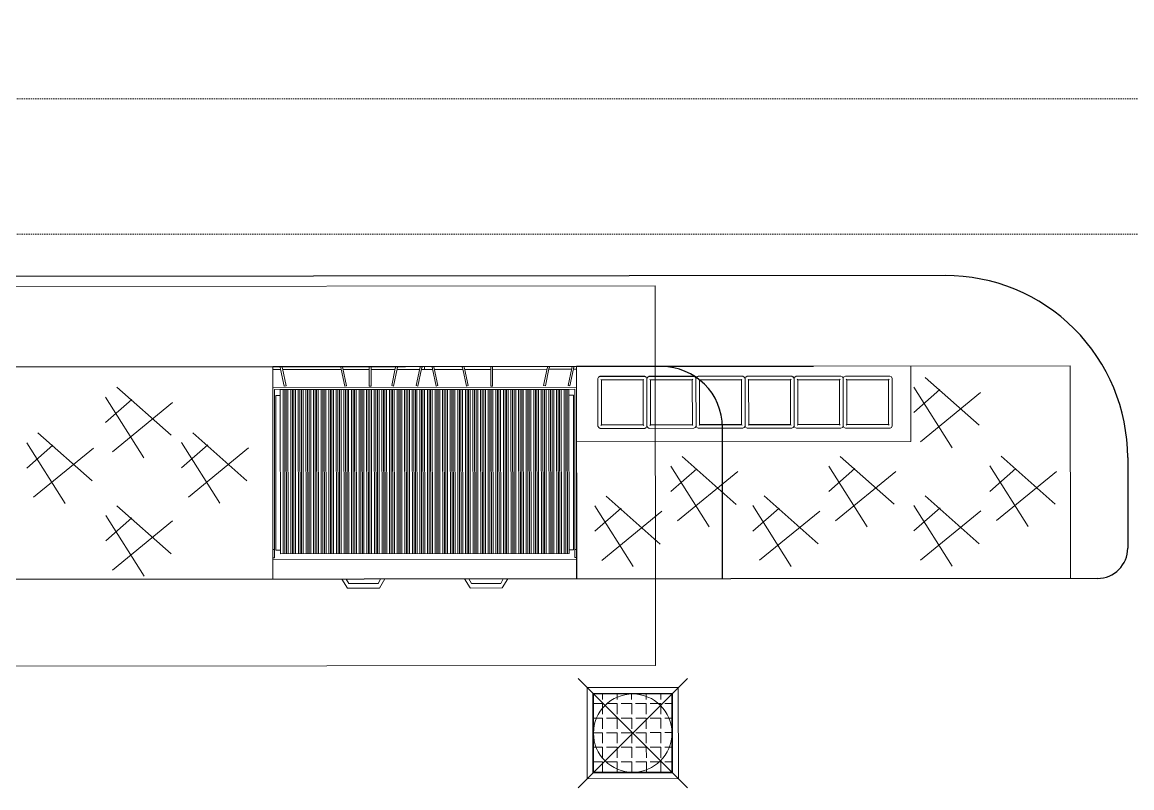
# Model space of a CAD drawing. Header units: inches. Extents: x 478327 to 492265, y -26791 to -22136.
# Drawn here: x 482557.8 to 482668.2, y -26190.8 to -26114.6 of the extents above; entities that cross this region are included whole.
import ezdxf

# ---------------------------------------------------------------- set-up
doc = ezdxf.new("R2010")
doc.units = ezdxf.units.IN
doc.header["$MEASUREMENT"] = 0
doc.linetypes.add('HIDDEN2', pattern=[0.1875, 0.125, -0.0625])
doc.layers.add('1', color=7, linetype='Continuous')
doc.layers.add('A-GLASS', color=4, linetype='Continuous')
doc.layers.add('A-furniture', color=8, linetype='Continuous', lineweight=9)
doc.layers.add('TC-EQUIPMENT', color=251, linetype='Continuous', lineweight=5)

msp = doc.modelspace()

# ---------------------------------------------------------------- linework, layer by layer
at = {"layer": '1'}
for p, q in [((482649.643, -26139.795), (482347.137, -26140.091)), ((482636.533, -26148.846), (482409.807, -26149.068)), ((482627.484, -26169.986), (482627.469, -26154.901)), ((482667.799, -26157.916), (482667.808, -26166.924)), ((482664.788, -26169.949), (482359.359, -26170.248))]:
    msp.add_line(p, q, dxfattribs=at)
for centre, radius, start, end in [((482649.661, -26157.933), 18.138, 0.05552, 90.05652), ((482621.423, -26154.908), 6.046, 0.05642, 90.05642), ((482664.785, -26166.926), 3.023, 270.06412, 0.05612)]:
    msp.add_arc(centre, radius, start, end, dxfattribs=at)
at = {"layer": 'A-furniture', "linetype": 'HIDDEN2'}
for points, elevation in [([(482670.808, -26122.196), (482320.596, -26122.196)], 7.623), ([(482670.808, -26122.196), (482498.375, -26122.196)], 3.812), ([(482670.808, -26135.696), (482320.625, -26135.696)], 3.812), ([(482670.808, -26135.696), (482505.125, -26135.696)], 3.812)]:
    msp.add_lwpolyline(points, dxfattribs=dict(at, elevation=elevation))
at = {"layer": 'A-GLASS', "color": 4}
msp.add_arc((482318.594, -25780.954, 0.693), 385.703, 297.78218, 76.81682, dxfattribs=at)
at = {"layer": 'TC-EQUIPMENT'}
for p, q in [((482499.854, -26140.934), (482620.774, -26140.819)), ((482620.774, -26140.819), (482620.811, -26178.607)), ((482582.713, -26148.856), (482534.345, -26148.902)), ((482582.713, -26148.855), (482612.943, -26148.827)), ((482582.734, -26170.016), (482582.713, -26148.855)), ((482582.713, -26148.856), (482582.734, -26170.017)), ((482582.714, -26149.158), (482583.518, -26149.157)), ((482583.463, -26148.936), (482583.635, -26148.888)), ((482583.508, -26149.112), (482583.463, -26148.936)), ((482583.87, -26150.816), (482583.508, -26149.112)), ((482583.635, -26148.888), (482583.684, -26149.063)), ((482583.684, -26149.063), (482584.045, -26150.767)), ((482589.543, -26149.151), (482583.704, -26149.157)), ((482589.485, -26148.93), (482589.66, -26148.882)), ((482589.533, -26149.106), (482589.485, -26148.93)), ((482589.894, -26150.81), (482589.533, -26149.106)), ((482589.66, -26148.882), (482589.708, -26149.057)), ((482589.708, -26149.057), (482590.07, -26150.762)), ((482592.317, -26149.149), (482589.728, -26149.151)), ((482592.317, -26148.877), (482592.499, -26148.876)), ((482592.319, -26150.811), (482592.317, -26148.877)), ((482592.499, -26148.876), (482592.501, -26150.811)), ((482594.898, -26149.146), (482592.499, -26149.148)), ((482594.917, -26149.052), (482594.559, -26150.758)), ((482594.734, -26150.806), (482595.092, -26149.1)), ((482594.917, -26149.052), (482594.962, -26148.877)), ((482594.962, -26148.877), (482595.138, -26148.925)), ((482597.337, -26149.143), (482595.083, -26149.146)), ((482595.138, -26148.925), (482595.092, -26149.1)), ((482596.999, -26150.755), (482597.357, -26149.05)), ((482597.532, -26149.098), (482597.174, -26150.804)), ((482597.357, -26149.05), (482597.405, -26148.875)), ((482597.405, -26148.875), (482597.58, -26148.923)), ((482597.522, -26149.144), (482598.634, -26149.142)), ((482597.58, -26148.923), (482597.532, -26149.098)), ((482597.828, -26148.841), (482597.828, -26149.143)), ((482598.578, -26148.922), (482598.753, -26148.873)), ((482598.624, -26149.097), (482598.578, -26148.922)), ((482598.985, -26150.802), (482598.624, -26149.097)), ((482598.753, -26148.873), (482598.799, -26149.049)), ((482598.799, -26149.049), (482599.16, -26150.753)), ((482601.635, -26149.139), (482598.819, -26149.142)), ((482601.577, -26148.919), (482601.752, -26148.87)), ((482601.625, -26149.094), (482601.577, -26148.919)), ((482601.987, -26150.799), (482601.625, -26149.094)), ((482601.752, -26148.87), (482601.801, -26149.046)), ((482601.801, -26149.046), (482602.162, -26150.75)), ((482604.409, -26149.137), (482601.82, -26149.14)), ((482604.411, -26150.799), (482604.409, -26148.865)), ((482604.409, -26148.865), (482604.591, -26148.865)), ((482604.591, -26148.865), (482604.592, -26150.799)), ((482610.013, -26149.132), (482604.591, -26149.137)), ((482609.674, -26150.743), (482610.032, -26149.038)), ((482610.208, -26149.086), (482609.85, -26150.791)), ((482610.032, -26149.038), (482610.08, -26148.862)), ((482610.08, -26148.862), (482610.252, -26148.911)), ((482612.452, -26149.129), (482610.198, -26149.131)), ((482610.252, -26148.911), (482610.208, -26149.086)), ((482612.114, -26150.741), (482612.472, -26149.035)), ((482612.647, -26149.084), (482612.289, -26150.789)), ((482612.472, -26149.035), (482612.52, -26148.86)), ((482612.52, -26148.86), (482612.696, -26148.908)), ((482612.943, -26149.129), (482612.638, -26149.129)), ((482612.696, -26148.908), (482612.647, -26149.084)), ((482612.963, -26169.987), (482612.943, -26148.827)), ((482662.082, -26148.771), (482612.957, -26148.818)), ((482612.978, -26169.979), (482612.957, -26148.818)), ((482646.21, -26148.786), (482646.218, -26156.309)), ((482662.082, -26148.771), (482662.102, -26169.931)), ((482583.87, -26150.816), (482584.045, -26150.767)), ((482589.894, -26150.81), (482590.07, -26150.762)), ((482592.501, -26150.811), (482592.319, -26150.811)), ((482594.734, -26150.806), (482594.559, -26150.758)), ((482597.174, -26150.804), (482596.999, -26150.755)), ((482598.985, -26150.802), (482599.16, -26150.753)), ((482601.987, -26150.799), (482602.162, -26150.75)), ((482604.592, -26150.799), (482604.411, -26150.799)), ((482609.85, -26150.791), (482609.674, -26150.743)), ((482612.289, -26150.789), (482612.114, -26150.741)), ((482615.151, -26149.905), (482615.072, -26150.046)), ((482615.072, -26150.06), (482615.15, -26149.92)), ((482615.077, -26154.799), (482615.072, -26150.046)), ((482615.295, -26149.843), (482615.15, -26149.92)), ((482615.151, -26149.905), (482615.295, -26149.828)), ((482619.731, -26149.824), (482615.295, -26149.828)), ((482615.295, -26149.843), (482619.731, -26149.839)), ((482615.374, -26150.137), (482615.434, -26150.195)), ((482619.593, -26150.191), (482615.434, -26150.195)), ((482615.434, -26150.195), (482615.438, -26154.664)), ((482619.653, -26150.133), (482619.593, -26150.191)), ((482619.597, -26154.66), (482619.593, -26150.191)), ((482619.876, -26149.9), (482619.731, -26149.824)), ((482619.731, -26149.839), (482619.876, -26149.915)), ((482619.954, -26150.041), (482619.876, -26149.9)), ((482619.876, -26149.915), (482619.954, -26150.056)), ((482620.032, -26149.901), (482619.954, -26150.041)), ((482619.954, -26150.056), (482620.033, -26149.915)), ((482619.959, -26154.794), (482619.954, -26150.056)), ((482620.032, -26149.901), (482620.177, -26149.823)), ((482620.177, -26149.839), (482620.033, -26149.915)), ((482624.613, -26149.819), (482620.177, -26149.823)), ((482620.177, -26149.839), (482624.613, -26149.834)), ((482620.256, -26150.132), (482620.316, -26150.19)), ((482624.475, -26150.186), (482620.316, -26150.19)), ((482620.316, -26150.19), (482620.32, -26154.659)), ((482624.535, -26150.128), (482624.475, -26150.186)), ((482624.479, -26154.655), (482624.475, -26150.186)), ((482624.758, -26149.896), (482624.613, -26149.819)), ((482624.613, -26149.834), (482624.758, -26149.911)), ((482624.836, -26150.036), (482624.758, -26149.896)), ((482624.758, -26149.911), (482624.836, -26150.051)), ((482624.915, -26149.896), (482624.836, -26150.036)), ((482624.836, -26150.051), (482624.915, -26149.91)), ((482624.841, -26154.789), (482624.836, -26150.051)), ((482624.915, -26149.896), (482625.059, -26149.819)), ((482625.059, -26149.834), (482624.915, -26149.91)), ((482625.059, -26149.819), (482629.495, -26149.815)), ((482629.495, -26149.83), (482625.059, -26149.834)), ((482625.138, -26150.128), (482625.198, -26150.186)), ((482629.357, -26150.182), (482625.198, -26150.186)), ((482625.198, -26150.186), (482625.202, -26154.655)), ((482629.417, -26150.123), (482629.357, -26150.182)), ((482629.362, -26154.65), (482629.357, -26150.182)), ((482629.495, -26149.83), (482629.64, -26149.906)), ((482629.719, -26150.046), (482629.64, -26149.906)), ((482629.719, -26150.046), (482629.797, -26149.906)), ((482629.723, -26154.784), (482629.719, -26150.046)), ((482629.797, -26149.906), (482629.941, -26149.829)), ((482634.378, -26149.81), (482629.941, -26149.814)), ((482629.941, -26149.829), (482634.377, -26149.825)), ((482630.02, -26150.122), (482630.08, -26150.181)), ((482634.239, -26150.177), (482630.08, -26150.181)), ((482630.08, -26150.181), (482630.085, -26154.649)), ((482634.299, -26150.119), (482634.239, -26150.177)), ((482634.243, -26154.646), (482634.239, -26150.177)), ((482634.377, -26149.825), (482634.522, -26149.901)), ((482634.522, -26149.886), (482634.378, -26149.81)), ((482634.6, -26150.027), (482634.522, -26149.886)), ((482634.522, -26149.901), (482634.601, -26150.042)), ((482634.679, -26149.887), (482634.6, -26150.027)), ((482634.601, -26150.042), (482634.679, -26149.901)), ((482634.601, -26150.042), (482634.605, -26154.78)), ((482634.823, -26149.81), (482634.679, -26149.887)), ((482634.679, -26149.901), (482634.824, -26149.825)), ((482634.823, -26149.81), (482639.26, -26149.805)), ((482639.259, -26149.82), (482634.824, -26149.825)), ((482634.902, -26150.118), (482634.963, -26150.176)), ((482639.122, -26150.172), (482634.963, -26150.176)), ((482634.966, -26154.645), (482634.963, -26150.176)), ((482639.182, -26150.114), (482639.122, -26150.172)), ((482639.122, -26150.172), (482639.126, -26154.641)), ((482639.404, -26149.896), (482639.259, -26149.82)), ((482639.26, -26149.805), (482639.404, -26149.882)), ((482639.483, -26150.022), (482639.404, -26149.882)), ((482639.404, -26149.896), (482639.483, -26150.037)), ((482639.561, -26149.881), (482639.483, -26150.022)), ((482639.483, -26150.037), (482639.561, -26149.896)), ((482639.487, -26154.775), (482639.483, -26150.037)), ((482639.561, -26149.881), (482639.706, -26149.805)), ((482639.705, -26149.82), (482639.561, -26149.896)), ((482639.705, -26149.82), (482644.142, -26149.816)), ((482644.142, -26149.801), (482639.706, -26149.805)), ((482639.784, -26150.113), (482639.845, -26150.172)), ((482644.004, -26150.168), (482639.845, -26150.172)), ((482639.845, -26150.172), (482639.848, -26154.64)), ((482644.004, -26150.168), (482644.064, -26150.109)), ((482644.008, -26154.636), (482644.004, -26150.168)), ((482644.287, -26149.877), (482644.142, -26149.801)), ((482644.142, -26149.816), (482644.286, -26149.892)), ((482644.286, -26149.892), (482644.365, -26150.032)), ((482644.365, -26150.018), (482644.287, -26149.877)), ((482644.365, -26150.018), (482644.369, -26154.77)), ((482653.02, -26154.705), (482647.633, -26149.933)), ((482569.906, -26157.937), (482566.09, -26151.894)), ((482567.208, -26150.926), (482572.595, -26155.697)), ((482582.715, -26150.972), (482612.945, -26150.942)), ((482612.77, -26151.112), (482582.891, -26151.14)), ((482582.907, -26167.9), (482582.891, -26151.14)), ((482583.018, -26151.727), (482583.033, -26167.144)), ((482583.018, -26151.727), (482583.472, -26151.727)), ((482583.471, -26151.182), (482612.189, -26151.155)), ((482583.487, -26167.506), (482583.471, -26151.182)), ((482583.752, -26151.182), (482583.768, -26167.506)), ((482583.934, -26167.506), (482583.919, -26151.182)), ((482584.064, -26151.181), (482584.079, -26167.506)), ((482584.242, -26167.506), (482584.227, -26151.182)), ((482584.508, -26151.181), (482584.524, -26167.505)), ((482584.69, -26167.505), (482584.674, -26151.181)), ((482584.82, -26151.181), (482584.835, -26167.505)), ((482584.998, -26167.505), (482584.983, -26151.181)), ((482585.264, -26151.181), (482585.28, -26167.505)), ((482585.446, -26167.505), (482585.43, -26151.181)), ((482585.575, -26151.181), (482585.591, -26167.504)), ((482585.754, -26167.505), (482585.738, -26151.18)), ((482586.019, -26151.18), (482586.035, -26167.504)), ((482586.201, -26167.504), (482586.186, -26151.18)), ((482586.331, -26151.179), (482586.347, -26167.504)), ((482586.51, -26167.503), (482586.494, -26151.179)), ((482586.775, -26151.179), (482586.791, -26167.503)), ((482586.957, -26167.503), (482586.942, -26151.179)), ((482587.087, -26151.179), (482587.102, -26167.503)), ((482587.266, -26167.503), (482587.25, -26151.179)), ((482587.531, -26151.178), (482587.547, -26167.502)), ((482587.713, -26167.502), (482587.697, -26151.178)), ((482587.842, -26151.178), (482587.858, -26167.502)), ((482588.021, -26167.502), (482588.005, -26151.178)), ((482588.287, -26151.178), (482588.302, -26167.502)), ((482588.469, -26167.502), (482588.453, -26151.178)), ((482588.598, -26151.178), (482588.614, -26167.502)), ((482588.777, -26167.501), (482588.761, -26151.177)), ((482589.043, -26151.177), (482589.058, -26167.501)), ((482589.224, -26167.501), (482589.209, -26151.176)), ((482589.354, -26151.177), (482589.37, -26167.501)), ((482589.533, -26167.501), (482589.517, -26151.177)), ((482589.798, -26151.176), (482589.814, -26167.501)), ((482589.98, -26167.5), (482589.965, -26151.176)), ((482590.11, -26151.176), (482590.125, -26167.5)), ((482590.288, -26167.5), (482590.273, -26151.176)), ((482590.554, -26151.175), (482590.57, -26167.5)), ((482590.736, -26167.499), (482590.72, -26151.176)), ((482590.866, -26151.175), (482590.881, -26167.5)), ((482591.044, -26167.499), (482591.028, -26151.175)), ((482591.31, -26151.175), (482591.326, -26167.499)), ((482591.492, -26167.499), (482591.476, -26151.175)), ((482591.621, -26151.175), (482591.637, -26167.499)), ((482591.8, -26167.498), (482591.785, -26151.174)), ((482592.065, -26151.174), (482592.081, -26167.498)), ((482592.247, -26167.498), (482592.232, -26151.174)), ((482592.377, -26151.174), (482592.393, -26167.498)), ((482592.556, -26167.498), (482592.54, -26151.174)), ((482592.821, -26151.173), (482592.837, -26167.498)), ((482593.003, -26167.497), (482592.988, -26151.173)), ((482593.133, -26151.173), (482593.149, -26167.497)), ((482593.312, -26167.497), (482593.296, -26151.173)), ((482593.577, -26151.173), (482593.593, -26167.497)), ((482593.759, -26167.497), (482593.743, -26151.173)), ((482593.888, -26151.172), (482593.904, -26167.497)), ((482594.067, -26167.496), (482594.052, -26151.172)), ((482594.333, -26151.172), (482594.348, -26167.496)), ((482594.514, -26167.496), (482594.499, -26151.172)), ((482594.644, -26151.172), (482594.659, -26167.496)), ((482594.823, -26167.496), (482594.807, -26151.171)), ((482595.088, -26151.171), (482595.104, -26167.496)), ((482595.271, -26167.496), (482595.255, -26151.171)), ((482595.4, -26151.171), (482595.416, -26167.495)), ((482595.579, -26167.495), (482595.563, -26151.171)), ((482595.845, -26151.17), (482595.86, -26167.495)), ((482596.027, -26167.494), (482596.011, -26151.17)), ((482596.156, -26151.17), (482596.171, -26167.494)), ((482596.334, -26167.494), (482596.319, -26151.17)), ((482596.6, -26151.17), (482596.616, -26167.494)), ((482596.782, -26167.494), (482596.766, -26151.17)), ((482596.911, -26151.17), (482596.927, -26167.494)), ((482597.09, -26167.494), (482597.075, -26151.169)), ((482597.356, -26151.169), (482597.372, -26167.493)), ((482597.538, -26167.493), (482597.522, -26151.169)), ((482597.667, -26151.168), (482597.683, -26167.493)), ((482597.846, -26167.493), (482597.83, -26151.169)), ((482598.112, -26151.168), (482598.127, -26167.493)), ((482598.294, -26167.492), (482598.278, -26151.168)), ((482598.423, -26151.168), (482598.438, -26167.492)), ((482598.602, -26167.492), (482598.586, -26151.168)), ((482598.867, -26151.167), (482598.883, -26167.491)), ((482599.049, -26167.491), (482599.033, -26151.167)), ((482599.179, -26151.167), (482599.194, -26167.491)), ((482599.357, -26167.492), (482599.342, -26151.167)), ((482599.623, -26151.167), (482599.639, -26167.491)), ((482599.805, -26167.491), (482599.789, -26151.167)), ((482599.934, -26151.167), (482599.95, -26167.491)), ((482600.113, -26167.49), (482600.098, -26151.166)), ((482600.379, -26151.166), (482600.394, -26167.49)), ((482600.561, -26167.49), (482600.545, -26151.166)), ((482600.69, -26151.166), (482600.706, -26167.49)), ((482600.869, -26167.49), (482600.853, -26151.166)), ((482601.134, -26151.166), (482601.15, -26167.49)), ((482601.316, -26167.489), (482601.301, -26151.165)), ((482601.446, -26151.165), (482601.462, -26167.489)), ((482601.625, -26167.489), (482601.609, -26151.165)), ((482601.891, -26151.165), (482601.906, -26167.489)), ((482602.072, -26167.489), (482602.057, -26151.165)), ((482602.202, -26151.165), (482602.217, -26167.489)), ((482602.38, -26167.489), (482602.365, -26151.164)), ((482602.646, -26151.164), (482602.661, -26167.488)), ((482602.828, -26167.488), (482602.812, -26151.164)), ((482602.957, -26151.164), (482602.973, -26167.488)), ((482603.136, -26167.487), (482603.121, -26151.163)), ((482603.402, -26151.164), (482603.417, -26167.487)), ((482603.584, -26167.487), (482603.568, -26151.163)), ((482603.713, -26151.163), (482603.729, -26167.487)), ((482603.892, -26167.487), (482603.877, -26151.163)), ((482604.158, -26151.162), (482604.173, -26167.487)), ((482604.34, -26167.486), (482604.324, -26151.162)), ((482604.469, -26151.162), (482604.485, -26167.486)), ((482604.648, -26167.486), (482604.632, -26151.162)), ((482604.913, -26151.162), (482604.929, -26167.486)), ((482605.095, -26167.486), (482605.079, -26151.162)), ((482605.225, -26151.161), (482605.241, -26167.486)), ((482605.404, -26167.486), (482605.388, -26151.161)), ((482605.669, -26151.161), (482605.685, -26167.485)), ((482605.851, -26167.485), (482605.835, -26151.161)), ((482605.981, -26151.161), (482605.996, -26167.485)), ((482606.16, -26167.485), (482606.144, -26151.16)), ((482606.425, -26151.16), (482606.44, -26167.485)), ((482606.607, -26167.485), (482606.591, -26151.16)), ((482606.736, -26151.16), (482606.752, -26167.484)), ((482606.915, -26167.484), (482606.899, -26151.16)), ((482607.181, -26151.159), (482607.196, -26167.484)), ((482607.362, -26167.484), (482607.347, -26151.159)), ((482607.492, -26151.159), (482607.508, -26167.483)), ((482607.671, -26167.483), (482607.655, -26151.159)), ((482607.937, -26151.159), (482607.952, -26167.483)), ((482608.118, -26167.483), (482608.103, -26151.159)), ((482608.248, -26151.159), (482608.263, -26167.483)), ((482608.427, -26167.483), (482608.411, -26151.158)), ((482608.692, -26151.158), (482608.708, -26167.482)), ((482608.874, -26167.482), (482608.859, -26151.158)), ((482609.003, -26151.158), (482609.019, -26167.482)), ((482609.182, -26167.482), (482609.167, -26151.157)), ((482609.448, -26151.157), (482609.463, -26167.482)), ((482609.629, -26167.482), (482609.614, -26151.157)), ((482609.76, -26151.157), (482609.775, -26167.481)), ((482609.938, -26167.481), (482609.922, -26151.157)), ((482610.204, -26151.157), (482610.219, -26167.481)), ((482610.386, -26167.481), (482610.37, -26151.156)), ((482610.515, -26151.157), (482610.531, -26167.481)), ((482610.694, -26167.481), (482610.678, -26151.156)), ((482610.959, -26151.156), (482610.975, -26167.48)), ((482611.141, -26167.48), (482611.126, -26151.156)), ((482611.27, -26151.156), (482611.286, -26167.48)), ((482611.449, -26167.48), (482611.434, -26151.155)), ((482611.73, -26167.48), (482611.715, -26151.155)), ((482611.881, -26151.155), (482611.897, -26167.479)), ((482612.027, -26151.155), (482612.042, -26167.479)), ((482612.189, -26151.155), (482612.206, -26167.479)), ((482612.19, -26151.699), (482612.644, -26151.698)), ((482612.644, -26151.698), (482612.658, -26167.116)), ((482612.786, -26167.872), (482612.77, -26151.112)), ((482646.515, -26150.901), (482650.331, -26156.944)), ((482646.517, -26153.429), (482649.116, -26151.141)), ((482653.168, -26151.44), (482647.185, -26156.343)), ((482566.092, -26154.422), (482568.69, -26152.134)), ((482572.743, -26152.432), (482566.76, -26157.335)), ((482615.155, -26154.94), (482615.077, -26154.799)), ((482615.3, -26155.015), (482615.155, -26154.94)), ((482615.3, -26155.015), (482619.736, -26155.011)), ((482615.378, -26154.723), (482615.438, -26154.664)), ((482615.438, -26154.649), (482619.597, -26154.645)), ((482619.597, -26154.66), (482615.438, -26154.664)), ((482619.657, -26154.719), (482619.597, -26154.66)), ((482619.88, -26154.935), (482619.736, -26155.011)), ((482619.959, -26154.794), (482619.88, -26154.935)), ((482620.037, -26154.935), (482619.959, -26154.794)), ((482620.182, -26155.011), (482620.037, -26154.935)), ((482620.182, -26155.011), (482624.618, -26155.007)), ((482620.26, -26154.718), (482620.32, -26154.659)), ((482620.32, -26154.645), (482624.479, -26154.64)), ((482624.479, -26154.655), (482620.32, -26154.659)), ((482624.54, -26154.714), (482624.479, -26154.655)), ((482624.763, -26154.93), (482624.618, -26155.007)), ((482624.841, -26154.789), (482624.763, -26154.93)), ((482624.919, -26154.93), (482624.841, -26154.789)), ((482625.064, -26155.006), (482624.919, -26154.93)), ((482625.064, -26155.006), (482629.5, -26155.002)), ((482625.142, -26154.713), (482625.202, -26154.655)), ((482625.202, -26154.64), (482629.361, -26154.636)), ((482629.362, -26154.65), (482625.202, -26154.655)), ((482629.421, -26154.709), (482629.362, -26154.65)), ((482629.645, -26154.926), (482629.5, -26155.002)), ((482629.723, -26154.784), (482629.645, -26154.926)), ((482629.801, -26154.926), (482629.723, -26154.784)), ((482629.946, -26155.002), (482629.801, -26154.926)), ((482629.946, -26155.002), (482634.382, -26154.997)), ((482630.024, -26154.709), (482630.085, -26154.649)), ((482630.084, -26154.635), (482634.243, -26154.631)), ((482634.243, -26154.646), (482630.085, -26154.649)), ((482634.304, -26154.704), (482634.243, -26154.646)), ((482634.527, -26154.921), (482634.382, -26154.997)), ((482634.605, -26154.78), (482634.527, -26154.921)), ((482634.684, -26154.921), (482634.605, -26154.78)), ((482634.829, -26154.996), (482634.684, -26154.921)), ((482634.829, -26154.996), (482639.265, -26154.992)), ((482634.907, -26154.704), (482634.966, -26154.645)), ((482639.126, -26154.641), (482634.966, -26154.645)), ((482634.967, -26154.63), (482639.126, -26154.627)), ((482639.186, -26154.7), (482639.126, -26154.641)), ((482639.265, -26154.992), (482639.409, -26154.916)), ((482639.487, -26154.775), (482639.409, -26154.916)), ((482639.566, -26154.917), (482639.487, -26154.775)), ((482639.711, -26154.992), (482639.566, -26154.917)), ((482644.147, -26154.988), (482639.711, -26154.992)), ((482639.789, -26154.699), (482639.848, -26154.64)), ((482644.008, -26154.636), (482639.848, -26154.64)), ((482639.849, -26154.626), (482644.008, -26154.622)), ((482644.068, -26154.695), (482644.008, -26154.636)), ((482644.291, -26154.912), (482644.147, -26154.988)), ((482644.369, -26154.77), (482644.291, -26154.912)), ((482564.739, -26160.24), (482559.352, -26155.468)), ((482580.157, -26160.225), (482574.77, -26155.454)), ((482612.964, -26156.341), (482646.218, -26156.309)), ((482558.235, -26156.436), (482562.05, -26162.479)), ((482558.237, -26158.964), (482560.835, -26156.676)), ((482564.888, -26156.975), (482558.905, -26161.877)), ((482573.652, -26156.422), (482577.467, -26162.464)), ((482573.654, -26158.949), (482576.252, -26156.661)), ((482580.305, -26156.96), (482574.322, -26161.863)), ((482623.456, -26157.816), (482628.843, -26162.588)), ((482644.563, -26162.572), (482639.176, -26157.801)), ((482660.585, -26162.557), (482655.198, -26157.786)), ((482626.154, -26164.827), (482622.339, -26158.785)), ((482622.341, -26161.312), (482624.94, -26159.024)), ((482628.991, -26159.322), (482623.009, -26164.226)), ((482638.058, -26158.769), (482641.874, -26164.812)), ((482638.061, -26161.297), (482640.659, -26159.009)), ((482644.711, -26159.308), (482638.729, -26164.211)), ((482654.08, -26158.754), (482657.896, -26164.797)), ((482654.082, -26161.282), (482656.681, -26158.993)), ((482660.733, -26159.292), (482654.75, -26164.195)), ((482615.902, -26161.754), (482621.29, -26166.525)), ((482631.622, -26161.738), (482637.009, -26166.51)), ((482647.644, -26161.723), (482653.032, -26166.495)), ((482572.606, -26167.487), (482567.219, -26162.716)), ((482618.6, -26168.764), (482614.785, -26162.722)), ((482614.787, -26165.249), (482617.385, -26162.961)), ((482634.32, -26168.749), (482630.504, -26162.706)), ((482630.507, -26165.234), (482633.105, -26162.946)), ((482650.342, -26168.734), (482646.526, -26162.691)), ((482646.529, -26165.219), (482649.127, -26162.931)), ((482566.101, -26163.684), (482569.917, -26169.727)), ((482566.104, -26166.212), (482568.702, -26163.924)), ((482621.438, -26163.26), (482615.455, -26168.163)), ((482637.158, -26163.244), (482631.175, -26168.147)), ((482653.179, -26163.229), (482647.197, -26168.132)), ((482572.755, -26164.222), (482566.771, -26169.125)), ((482582.731, -26167.084), (482582.906, -26167.084)), ((482583.487, -26167.144), (482583.033, -26167.144)), ((482612.658, -26167.116), (482612.205, -26167.116)), ((482612.785, -26167.055), (482612.961, -26167.055)), ((482582.907, -26167.9), (482582.732, -26167.9)), ((482612.962, -26168.023), (482582.732, -26168.051)), ((482583.487, -26167.506), (482612.206, -26167.479)), ((482612.961, -26167.871), (482612.786, -26167.872)), ((482534.366, -26170.063), (482582.734, -26170.017)), ((482612.963, -26169.987), (482582.734, -26170.016)), ((482589.603, -26170.009), (482590.144, -26170.907)), ((482590.279, -26170.469), (482590.038, -26170.009)), ((482590.292, -26170.463), (482593.193, -26170.459)), ((482593.206, -26170.475), (482593.451, -26170.006)), ((482593.886, -26170.006), (482593.342, -26170.913)), ((482602.356, -26170.895), (482601.816, -26169.998)), ((482602.25, -26169.998), (482602.492, -26170.457)), ((482602.504, -26170.451), (482605.406, -26170.448)), ((482605.419, -26170.463), (482605.664, -26169.995)), ((482606.099, -26169.994), (482605.555, -26170.902)), ((482662.102, -26169.931), (482612.978, -26169.979)), ((482593.333, -26170.913), (482590.153, -26170.916)), ((482605.546, -26170.901), (482602.366, -26170.904)), ((482620.811, -26178.607), (482499.89, -26178.722)), ((482613.098, -26179.912), (482623.991, -26190.784)), ((482623.98, -26179.901), (482613.108, -26190.794)), ((482623.074, -26180.809), (482614.006, -26180.818)), ((482614.006, -26180.818), (482614.014, -26189.887)), ((482622.5, -26181.384), (482614.58, -26181.392)), ((482614.58, -26181.392), (482614.588, -26189.312)), ((482614.641, -26181.452), (482622.44, -26181.444)), ((482614.648, -26189.251), (482614.641, -26181.452)), ((482615.528, -26181.451), (482615.529, -26182.002)), ((482616.983, -26181.45), (482616.984, -26182.001)), ((482618.438, -26181.448), (482618.438, -26181.999)), ((482619.893, -26181.447), (482619.893, -26181.998)), ((482621.348, -26181.445), (482621.348, -26181.997)), ((482622.44, -26181.444), (482622.448, -26189.244)), ((482622.508, -26189.304), (482622.5, -26181.384)), ((482623.083, -26189.878), (482623.074, -26180.809)), ((482614.642, -26182.4), (482615.529, -26182.399)), ((482615.53, -26183.457), (482615.529, -26182.399)), ((482615.926, -26182.398), (482616.984, -26182.397)), ((482616.985, -26183.456), (482616.984, -26182.397)), ((482617.381, -26182.397), (482618.439, -26182.396)), ((482618.44, -26183.454), (482618.439, -26182.396)), ((482618.836, -26182.396), (482619.894, -26182.395)), ((482619.895, -26183.453), (482619.894, -26182.395)), ((482620.29, -26182.394), (482621.349, -26182.393)), ((482621.35, -26183.451), (482621.349, -26182.393)), ((482622.441, -26182.393), (482621.745, -26182.393)), ((482614.643, -26183.855), (482615.531, -26183.854)), ((482615.532, -26184.912), (482615.531, -26183.854)), ((482615.927, -26183.854), (482616.986, -26183.853)), ((482616.986, -26184.91), (482616.986, -26183.853)), ((482617.382, -26183.852), (482618.44, -26183.851)), ((482618.441, -26184.909), (482618.44, -26183.851)), ((482618.837, -26183.851), (482619.895, -26183.85)), ((482619.896, -26184.908), (482619.895, -26183.85)), ((482620.292, -26183.849), (482621.35, -26183.848)), ((482621.351, -26184.906), (482621.35, -26183.848)), ((482622.443, -26183.847), (482621.747, -26183.848)), ((482614.645, -26185.31), (482615.532, -26185.308)), ((482615.533, -26186.366), (482615.532, -26185.308)), ((482615.929, -26185.308), (482616.987, -26185.307)), ((482616.988, -26186.365), (482616.987, -26185.307)), ((482617.384, -26185.307), (482618.442, -26185.306)), ((482618.443, -26186.364), (482618.442, -26185.306)), ((482618.838, -26185.305), (482619.897, -26185.305)), ((482619.898, -26186.362), (482619.897, -26185.305)), ((482620.293, -26185.304), (482621.351, -26185.303)), ((482621.352, -26186.361), (482621.351, -26185.303)), ((482622.444, -26185.302), (482621.748, -26185.303)), ((482614.646, -26186.764), (482615.533, -26186.763)), ((482615.535, -26187.821), (482615.533, -26186.763)), ((482615.93, -26186.763), (482616.988, -26186.762)), ((482616.99, -26187.82), (482616.988, -26186.762)), ((482617.385, -26186.762), (482618.443, -26186.761)), ((482618.444, -26187.819), (482618.443, -26186.761)), ((482618.84, -26186.76), (482619.898, -26186.759)), ((482619.899, -26187.818), (482619.898, -26186.759)), ((482620.295, -26186.759), (482621.353, -26186.758)), ((482621.354, -26187.816), (482621.353, -26186.758)), ((482622.445, -26186.757), (482621.75, -26186.757)), ((482614.647, -26188.219), (482615.535, -26188.218)), ((482615.536, -26189.251), (482615.535, -26188.218)), ((482615.932, -26188.218), (482616.99, -26188.217)), ((482616.991, -26189.249), (482616.99, -26188.217)), ((482617.387, -26188.216), (482618.445, -26188.216)), ((482618.445, -26189.248), (482618.445, -26188.216)), ((482618.841, -26188.215), (482619.9, -26188.214)), ((482619.9, -26189.246), (482619.9, -26188.214)), ((482620.296, -26188.214), (482621.354, -26188.213)), ((482621.355, -26189.245), (482621.354, -26188.213)), ((482622.446, -26188.212), (482621.751, -26188.212)), ((482622.508, -26189.304), (482614.588, -26189.312)), ((482614.648, -26189.251), (482622.448, -26189.244)), ((482614.014, -26189.887), (482623.083, -26189.878))]:
    msp.add_line(p, q, dxfattribs=at)
msp.add_circle((482618.544, -26185.348), 3.9, dxfattribs=at)

doc.saveas('drawing.dxf')
